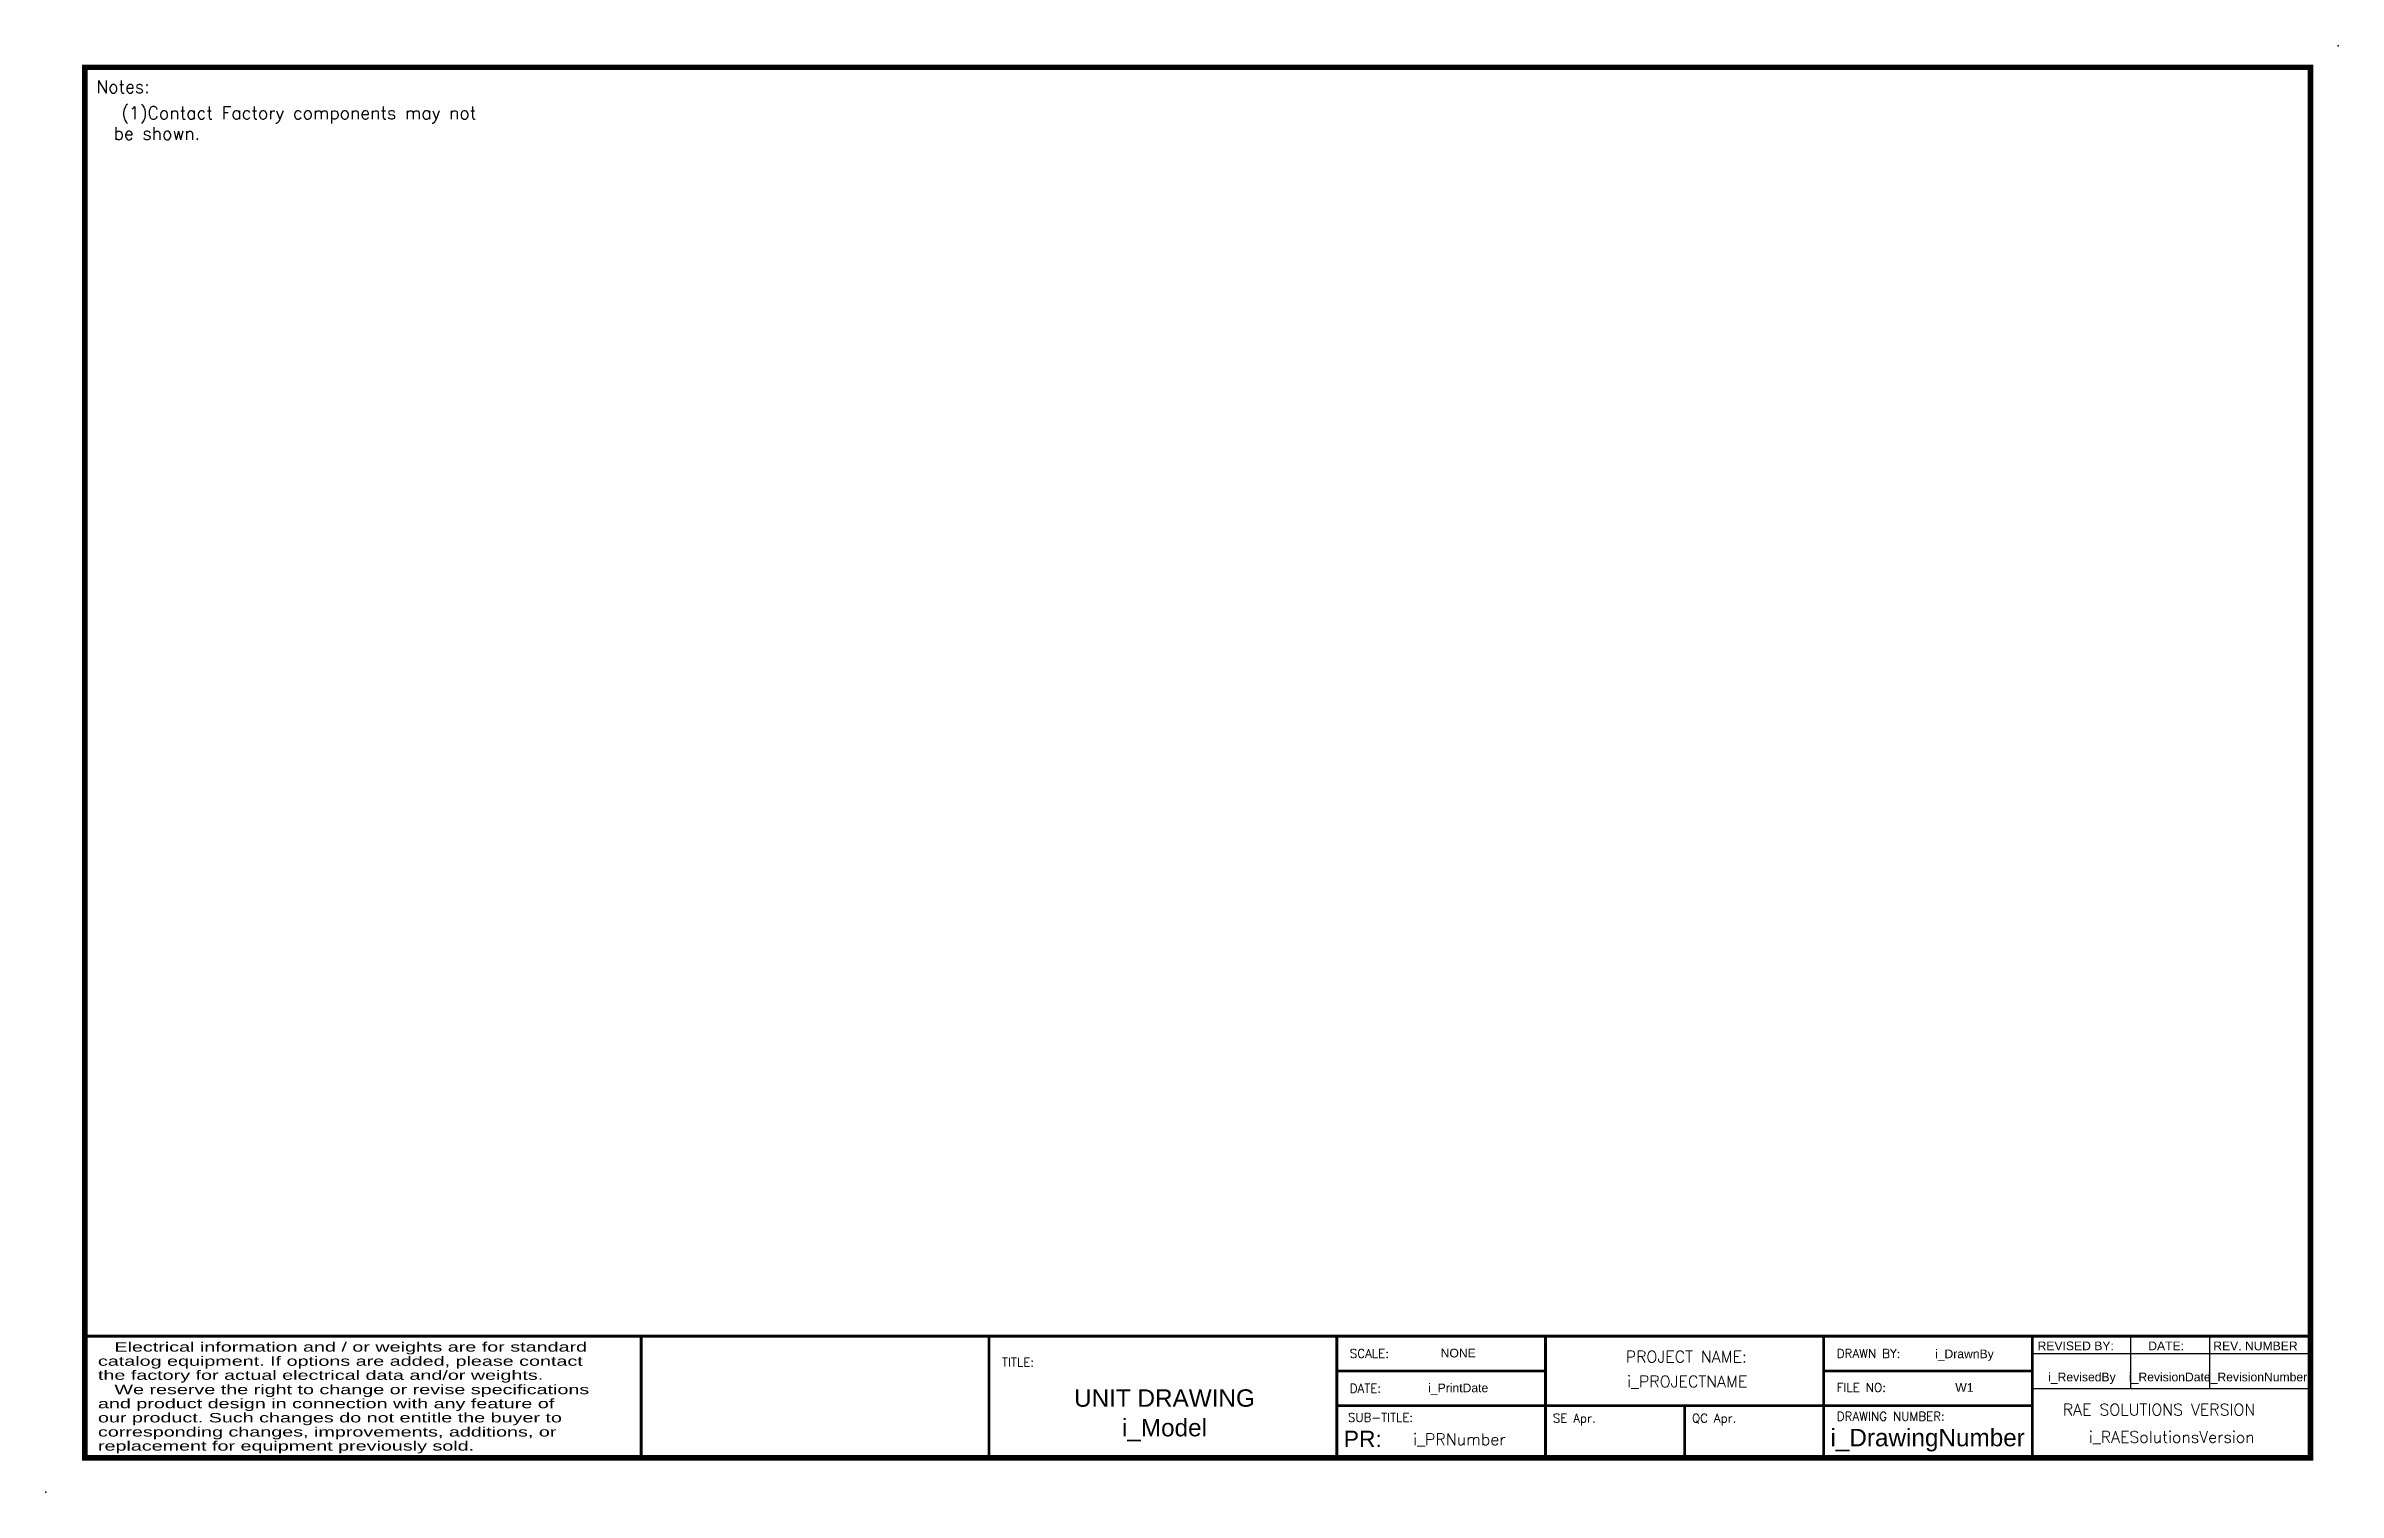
# Model space of a CAD drawing. Extents: x 48.5 to 69.7, y 58.6 to 72.
import ezdxf
from ezdxf.enums import TextEntityAlignment as Align

# ---------------------------------------------------------------- set-up
doc = ezdxf.new("R2010")
doc.units = 0
doc.header["$LTSCALE"] = 0.2
doc.header["$MEASUREMENT"] = 0
doc.layers.get('0').update_dxf_attribs({"color": 1, "linetype": 'CONTINUOUS'})
doc.styles.add('dimentions', font='ARIAL.TTF')
doc.styles.add('SIMPLEX', font='SIMPLEX')
doc.styles.get("Standard").update_dxf_attribs({"font": 'ARIAL.TTF'})

msp = doc.modelspace()

# ---------------------------------------------------------------- linework, layer by layer
at = {"color": 1, "lineweight": 30}
for p, q in [((54.049, 58.957), (54.049, 60.083)), ((57.266, 58.957), (57.266, 60.083)), ((60.483, 60.083), (66.916, 60.083)), ((60.483, 58.957), (60.483, 60.083)), ((62.413, 60.083), (62.413, 58.957)), ((64.986, 60.083), (64.986, 59.439)), ((66.916, 60.083), (66.916, 58.957)), ((66.916, 60.083), (69.49, 60.083)), ((66.916, 60.083), (66.916, 59.922)), ((67.825, 60.083), (67.825, 59.6)), ((68.556, 60.083), (68.556, 59.6)), ((66.916, 59.922), (69.49, 59.922)), ((62.413, 59.761), (60.483, 59.761)), ((64.986, 59.761), (66.916, 59.761)), ((64.986, 59.439), (64.986, 59.761)), ((66.916, 59.6), (69.49, 59.6)), ((66.916, 59.439), (60.483, 59.439)), ((63.7, 59.439), (63.7, 58.957)), ((64.986, 59.439), (64.986, 58.957))]:
    msp.add_line(p, q, dxfattribs=at)
at = {"color": 1, "const_width": 0.0515}
msp.add_lwpolyline([(48.902, 58.957), (69.49, 58.957), (69.49, 71.824), (48.902, 71.824), (48.902, 58.957)], dxfattribs=at)
at = {"color": 1, "lineweight": 30, "const_width": 0.0257}
for points in [[(54.079, 60.083), (48.902, 60.083)], [(69.49, 60.083), (54.049, 60.083), (54.049, 58.957)], [(57.266, 60.083), (57.266, 58.957)], [(60.483, 60.083), (60.483, 58.957)], [(62.413, 60.083), (62.413, 58.957)], [(64.986, 60.083), (64.986, 58.957)], [(66.916, 58.957), (66.916, 60.083), (69.49, 60.083)], [(62.413, 59.761), (60.483, 59.761)], [(66.916, 59.761), (64.986, 59.761), (64.986, 58.957)], [(66.916, 59.439), (60.483, 59.439)], [(63.7, 59.439), (63.7, 58.957)]]:
    msp.add_lwpolyline(points, dxfattribs=at)
at = {"color": 1}
for p in [(69.745, 72.023), (66.916, 58.957), (48.542, 58.639)]:
    msp.add_point(p, dxfattribs=at)

# ---------------------------------------------------------------- texts
at = {"color": 1, "lineweight": 30, "style": 'SIMPLEX'}
for s, height, p in [('Notes:', 0.1175, (49.255, 71.585)), ('Notes:', 0.1175, (49.255, 71.585)), ('(1)Contact Factory components may not', 0.11748, (50.882, 71.344)), ('be shown.', 0.1175, (49.569, 71.154)), ('PROJECT NAME:', 0.1068, (63.716, 59.839)), ('i_PROJECTNAME', 0.1068, (63.724, 59.61)), ('i_PRNumber', 0.1068, (61.617, 59.075)), ('i_RAESolutionsVersion', 0.1068, (68.206, 59.096))]:
    msp.add_text(s, height=height, dxfattribs=at).set_placement(p, align=Align.CENTER)
at = {"color": 1, "lineweight": 30, "style": 'dimentions', "width": 1.5}
for s, p in [('   Electrical information and / or weights are for standard', (49.024, 59.94)), ('the factory for actual electrical data and/or weights.', (49.024, 59.679)), ('   We reserve the right to change or revise specifications', (49.024, 59.546)), ('and product design in connection with any feature of', (49.024, 59.416)), ('our product. Such changes do not entitle the buyer to', (49.024, 59.285)), ('corresponding changes, improvements, additions, or ', (49.024, 59.154)), ('replacement for equipment previously sold.', (49.024, 59.024))]:
    msp.add_text(s, height=0.0871, dxfattribs=at).set_placement(p)
at = {"color": 1, "lineweight": 30}
for s, height, p in [('REVISED BY:', 0.08042, (66.965, 59.953)), ('DATE:', 0.0804, (67.989, 59.953)), ('REV. NUMBER', 0.08042, (68.59, 59.953))]:
    msp.add_text(s, height=height, dxfattribs=at).set_placement(p)
at = {"color": 1, "lineweight": 13, "style": 'dimentions', "width": 1.5}
msp.add_text('catalog equipment. If options are added, please contact', height=0.0871, dxfattribs=at).set_placement((49.024, 59.809))
at = {"color": 1, "lineweight": 30, "style": 'SIMPLEX'}
for s, height, p in [('TITLE:', 0.0804, (57.386, 59.801)), ('SCALE:', 0.0804, (60.603, 59.882)), ('DRAWN BY:', 0.0804, (65.107, 59.882)), ('DATE:', 0.0804, (60.603, 59.56)), ('FILE NO:', 0.0804, (65.107, 59.568)), ('SUB-TITLE:', 0.0804, (60.586, 59.291)), ('DRAWING NUMBER:', 0.08042, (65.107, 59.301)), ('RAE SOLUTIONS VERSION', 0.1068, (67.198, 59.35)), ('SE Apr.', 0.0804, (62.481, 59.284)), ('QC Apr.', 0.0804, (63.768, 59.284))]:
    msp.add_text(s, height=height, dxfattribs=at).set_placement(p)
at = {"color": 1, "lineweight": 30}
for s, height, p in [('NONE', 0.0804, (61.606, 59.886)), ('i_DrawnBy', 0.0804, (66.288, 59.879)), ('UNIT DRAWING', 0.16085, (58.889, 59.43)), ('i_PrintDate', 0.08042, (61.606, 59.564)), ('W1', 0.0804, (66.288, 59.568)), ('i_RevisedBy', 0.08042, (67.375, 59.665)), ('i_RevisionDate', 0.08042, (68.188, 59.665)), ('i_RevisionNumber', 0.08042, (69, 59.665)), ('i_Model', 0.1608, (58.889, 59.156)), ('i_DrawingNumber', 0.16085, (65.948, 59.064))]:
    msp.add_text(s, height=height, dxfattribs=at).set_placement(p, align=Align.CENTER)
msp.add_text('PR:', height=0.1508, dxfattribs=at).set_placement((60.899, 59.057), align=Align.RIGHT)

doc.saveas('drawing.dxf')
